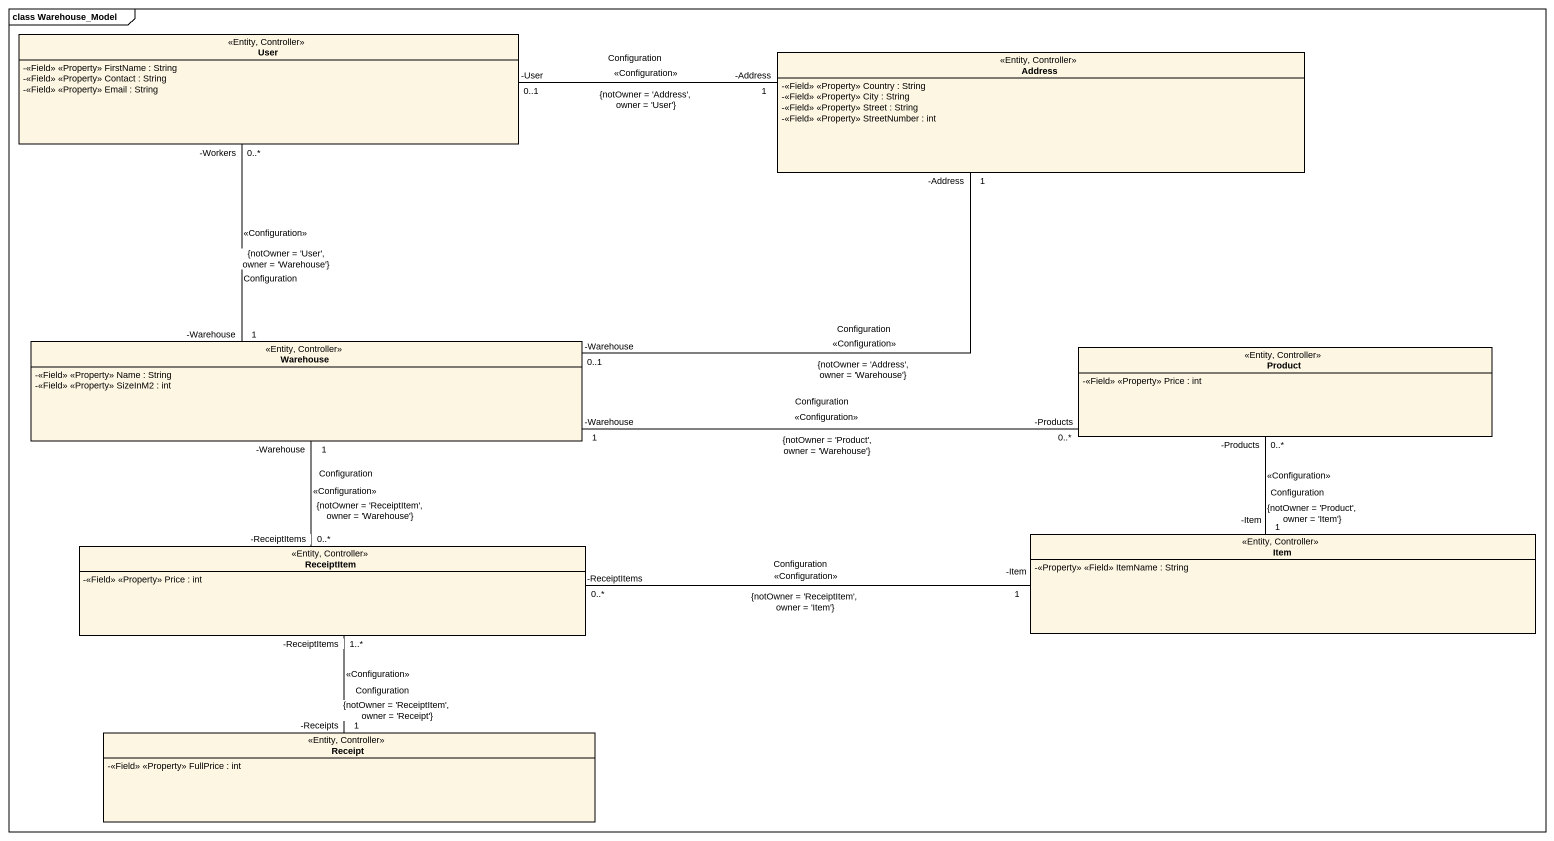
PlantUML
@startuml
mainframe class Warehouse_Model
hide circle
hide empty members
skinparam classAttributeIconSize 0
class User <<Entity, Controller>> {
  -<<Field>> <<Property>> FirstName : String
  -<<Field>> <<Property>> Contact : String
  -<<Field>> <<Property>> Email : String
}
class Address <<Entity, Controller>> {
  -<<Field>> <<Property>> Country : String
  -<<Field>> <<Property>> City : String
  -<<Field>> <<Property>> Street : String
  -<<Field>> <<Property>> StreetNumber : int
}
class Warehouse <<Entity, Controller>> {
  -<<Field>> <<Property>> Name : String
  -<<Field>> <<Property>> SizeInM2 : int
}
class Product <<Entity, Controller>> {
  -<<Field>> <<Property>> Price : int
}
class Item <<Entity, Controller>> {
  -<<Property>> <<Field>> ItemName : String
}
class ReceiptItem <<Entity, Controller>> {
  -<<Field>> <<Property>> Price : int
}
class Receipt <<Entity, Controller>> {
  -<<Field>> <<Property>> FullPrice : int
}
User "-Workers\n0..*" -- "-Warehouse\n1" Warehouse : <<Configuration>>\n{notOwner = 'User', owner = 'Warehouse'}\nConfiguration
Address "1\n-Address" -left- "0..1\n-User" User : Configuration\n<<Configuration>>\n{notOwner = 'Address', owner = 'User'}
Address "1\n-Address" -left- "0..1\n-Warehouse" Warehouse : Configuration\n<<Configuration>>\n{notOwner = 'Address', owner = 'Warehouse'}
Product "0..*\n-Products" -left- "1\n-Warehouse" Warehouse : Configuration\n<<Configuration>>\n{notOwner = 'Product', owner = 'Warehouse'}
Product "0..*\n-Products" -- "1\n-Item" Item : <<Configuration>>\nConfiguration\n{notOwner = 'Product', owner = 'Item'}
Item "1\n-Item" -left- "0..*\n-ReceiptItems" ReceiptItem : Configuration\n<<Configuration>>\n{notOwner = 'ReceiptItem', owner = 'Item'}
ReceiptItem "0..*\n-ReceiptItems" -up- "1\n-Warehouse" Warehouse : Configuration\n<<Configuration>>\n{notOwner = 'ReceiptItem', owner = 'Warehouse'}
Receipt "1\n-Receipts" -up- "1..*\n-ReceiptItems" ReceiptItem : <<Configuration>>\nConfiguration\n{notOwner = 'ReceiptItem', owner = 'Receipt'}
@enduml
